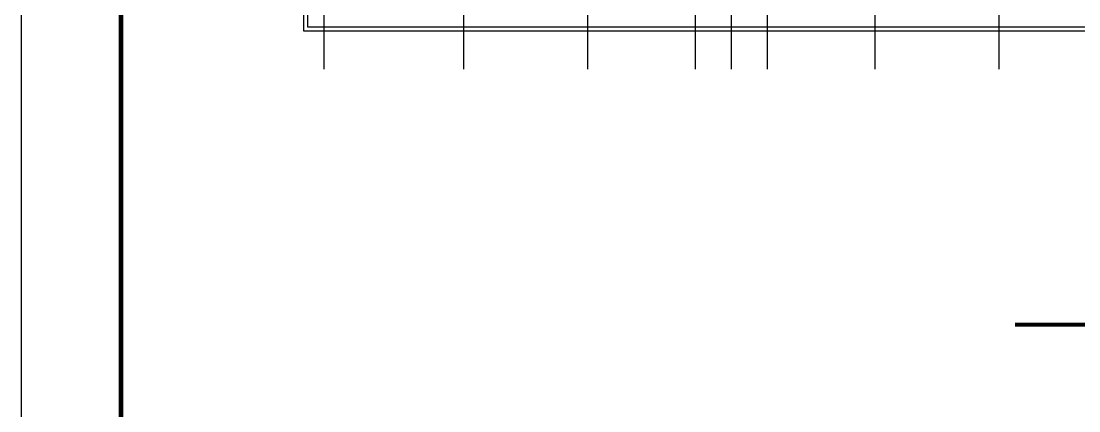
# Model space of a CAD drawing. Extents: x 154268 to 5133249, y -1832900 to 601179.
# Drawn here: x 261104 to 287590, y 507537 to 517288 of the extents above; entities that cross this region are included whole.
import ezdxf

# ---------------------------------------------------------------- set-up
doc = ezdxf.new("R2010")
doc.units = 0
doc.header["$LTSCALE"] = 1000
doc.linetypes.add('DOTE', pattern=[2.42, 2, -0.2, 0.02, -0.2])
doc.layers.add('_TSZ_PLOT_MARK', color=1, linetype='Continuous', plot=False)
for name, color, linetype in [('A-ANNO-AXIS', 94, 'Continuous'), ('A-ANNO-DOTE', 15, 'DOTE'), ('A-ANNO-TITLE', 3, 'Continuous'), ('a-pm-6#-wd$0$A-ROOF-建筑屋顶', 4, 'Continuous'), ('HZ', 2, 'Continuous')]:
    doc.layers.add(name, color=color, linetype=linetype)

# ---------------------------------------------------------------- blocks, each defined once
blk = doc.blocks.new('T4zw1')
at = {"layer": 'A-ANNO-DOTE'}
for p, q in [((1555857, -2354199), (1555857, -2338823)), ((1569657, -2354199), (1569657, -2338823)), ((1572757, -2354199), (1572757, -2338823)), ((1565157, -2354199), (1565157, -2344891)), ((1566057, -2354199), (1566057, -2344891)), ((1566957, -2354199), (1566957, -2344891)), ((1559357, -2354199), (1559357, -2345337)), ((1562457, -2354199), (1562457, -2345337))]:
    blk.add_line(p, q, dxfattribs=at)

msp = doc.modelspace()

# ---------------------------------------------------------------- linework, layer by layer
at = {"layer": '_TSZ_PLOT_MARK'}
msp.add_lwpolyline([(261103.6, 477238.3), (345203.6, 477238.3), (345203.6, 536638.3), (261103.6, 536638.3)], close=True, dxfattribs=at)
at = {"layer": 'A-ANNO-TITLE'}
msp.add_lwpolyline([(261103.6, 477238.3), (345203.6, 477238.3), (345203.6, 536638.3), (261103.6, 536638.3)], close=True, dxfattribs=at)
at = {"layer": 'A-ANNO-TITLE', "const_width": 120}
msp.add_lwpolyline([(263603.6, 478238.3), (344203.6, 478238.3), (344203.6, 535638.3), (263603.6, 535638.3)], close=True, dxfattribs=at)
at = {"layer": 'a-pm-6#-wd$0$A-ROOF-建筑屋顶'}
for points in [[(296680.8, 530609.3), (314600.8, 530609.3), (314600.8, 517039.3), (268180.8, 517039.3), (268180.8, 530609.3), (286100.8, 530609.3), (286100.8, 527609.3), (296680.8, 527609.3)], [(296780.8, 530509.3), (314500.8, 530509.3), (314500.8, 517139.3), (268280.8, 517139.3), (268280.8, 530509.3), (286000.8, 530509.3), (286000.8, 527509.3), (296780.8, 527509.3)]]:
    msp.add_lwpolyline(points, close=True, dxfattribs=at)
at = {"layer": 'HZ', "const_width": 100}
msp.add_lwpolyline([(285994.4, 509692.8), (297184.1, 509692.8)], dxfattribs=at)

# ---------------------------------------------------------------- block references
at = {"layer": 'A-ANNO-AXIS'}
msp.add_blockref('T4zw1', (-1287165.7, 2870286.2), dxfattribs=at)

doc.saveas('drawing.dxf')
